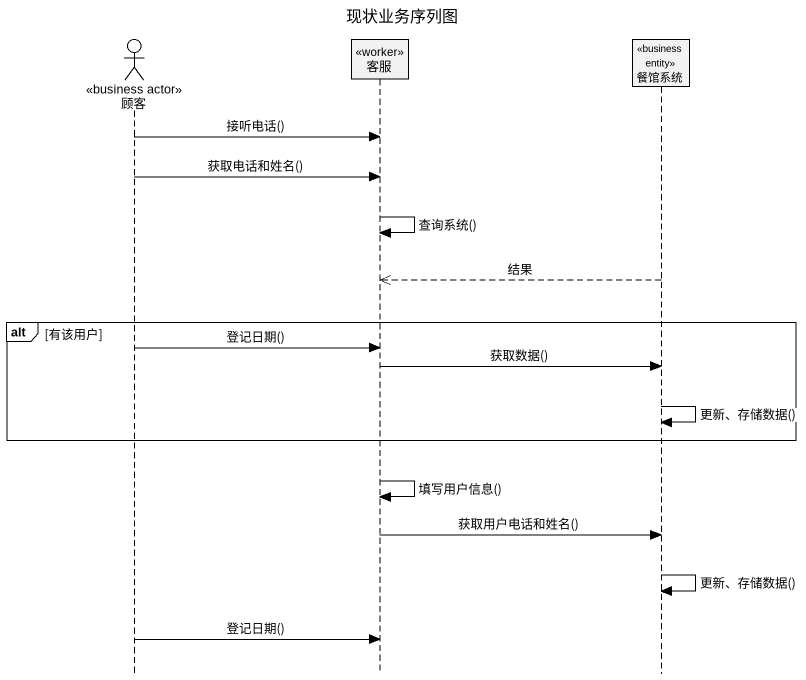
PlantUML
@startuml
title 现状业务序列图
hide footbox
actor 顾客 <<business actor>>
participant 客服 <<worker>>
participant 餐馆系统 <<business entity>>

顾客 -> 客服 : 接听电话()
顾客 -> 客服 : 获取电话和姓名()
客服 -> 客服 : 查询系统()
餐馆系统 -->> 客服 : 结果
alt 有该用户
  顾客 -> 客服 : 登记日期()
  客服 -> 餐馆系统 : 获取数据()
  餐馆系统 -> 餐馆系统 : 更新、存储数据()
end
客服 -> 客服 : 填写用户信息()
客服 -> 餐馆系统 : 获取用户电话和姓名()
餐馆系统 -> 餐馆系统 : 更新、存储数据()
顾客 -> 客服 : 登记日期()
@enduml
